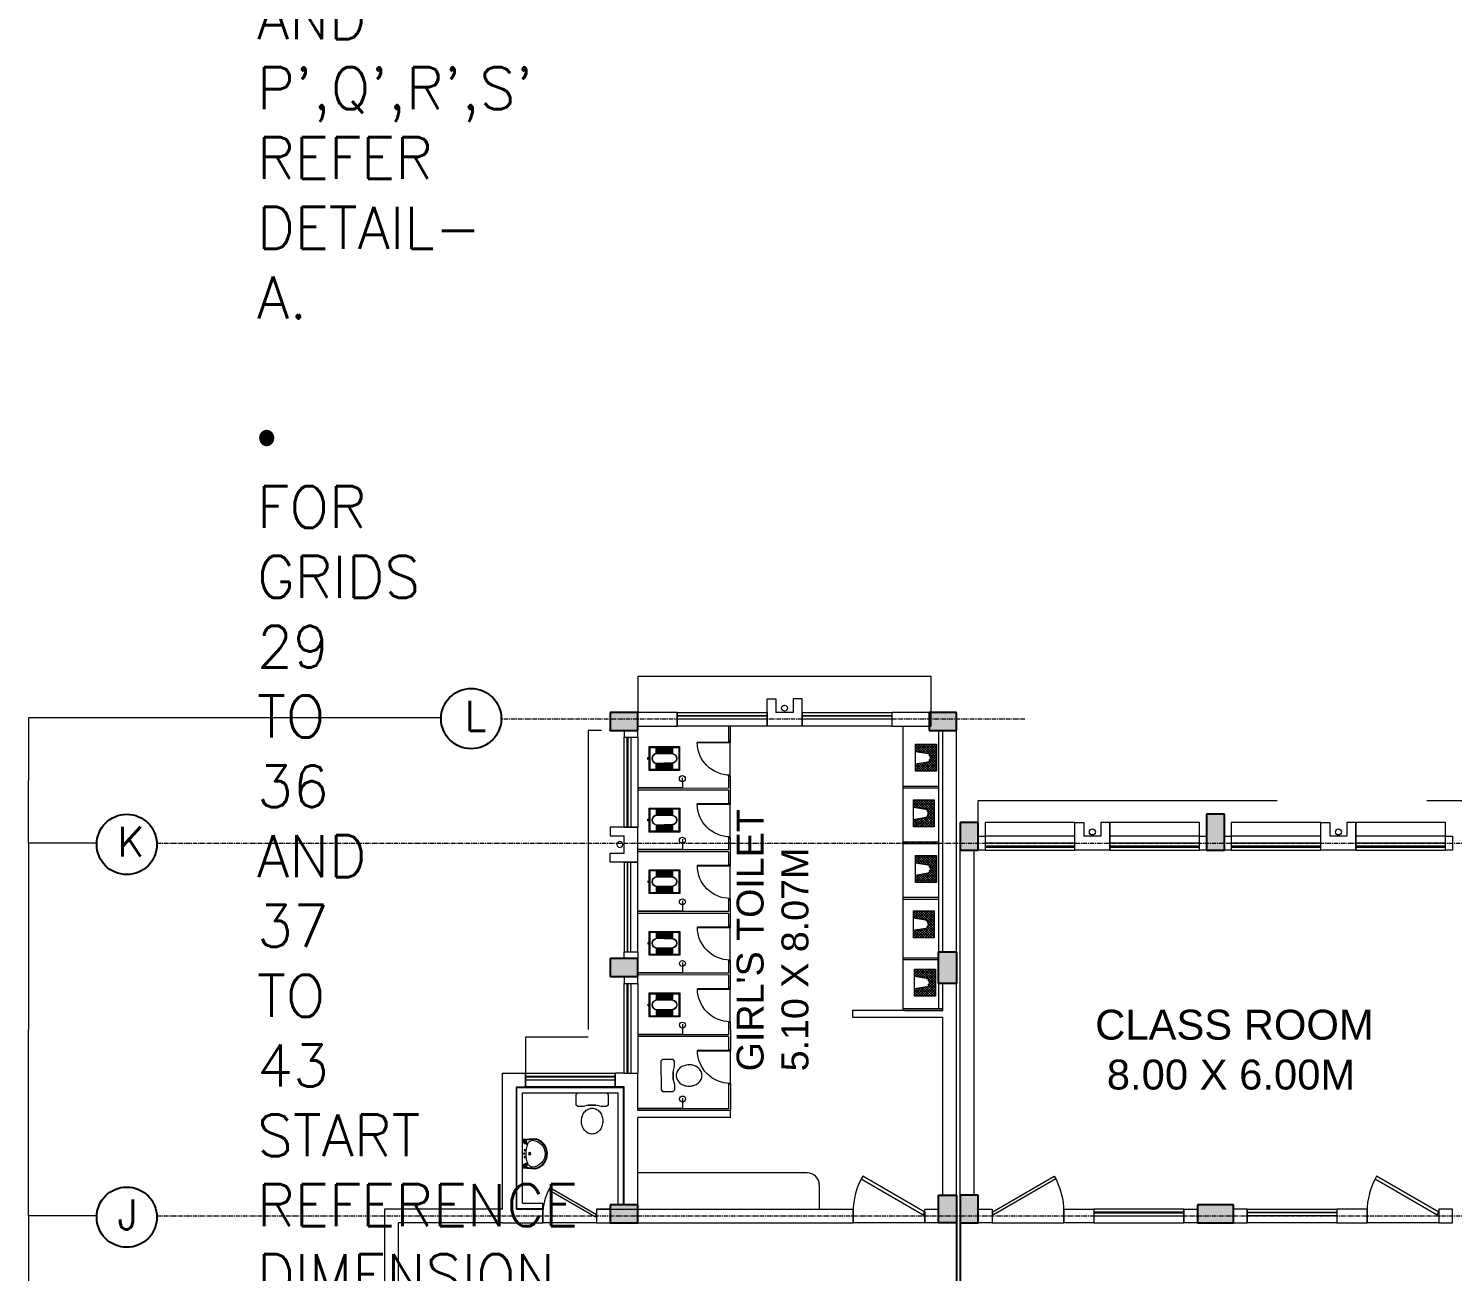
# Model space of a CAD drawing. Header units: inches. Extents: x 719368 to 6315912, y -2624014 to 446967.
# Drawn here: x 6110049 to 6133860, y -2542711 to -2521935 of the extents above; entities that cross this region are included whole.
import ezdxf
from ezdxf.lldxf.tags import DXFTag

# ---------------------------------------------------------------- set-up
doc = ezdxf.new("R2010")
doc.units = ezdxf.units.IN
doc.header["$LTSCALE"] = 20
doc.header["$MEASUREMENT"] = 0
doc.header["$PDMODE"] = 3
for name, pattern in [('CENTER', [2, 1.25, -0.25, 0.25, -0.25]), ('CENTER2', [1.125, 0.75, -0.125, 0.125, -0.125]), ('DASHED2', [0.375, 0.25, -0.125])]:
    doc.linetypes.add(name, pattern=pattern)
doc.layers.get('0').update_dxf_attribs({"color": 51, "lineweight": 30})
doc.layers.get('Defpoints').update_dxf_attribs({"lineweight": 25})
for name, color, linetype, lineweight in [('CLL LEV.', 252, 'Continuous', 18), ('COLUMN', 2, 'Continuous', 25), ('CUBICAL TOILET', 160, 'Continuous', 9), ('DIM', 7, 'Continuous', 13), ('DOOR', 43, 'Continuous', 13), ('FIXTURE', 15, 'DASHDOT', 9), ('GRID', 202, 'CENTER', 5), ('PROJ.', 30, 'DASHED2', 13), ('Railing', 34, 'Continuous', 20), ('Text', 7, 'Continuous', 15), ('Ventilator', 6, 'DASHED', 20), ('WALL', 1, 'Continuous', 18), ('window', 71, 'Continuous', 18), ('Window-Wall', 7, 'Continuous', 20)]:
    doc.layers.add(name, color=color, linetype=linetype, lineweight=lineweight)
doc.layers.add('expension joint', color=248, linetype='Continuous')
doc.layers.add('grid text', color=140, linetype='Continuous')
doc.styles.add('L120', font='simplex.shx', dxfattribs={"height": 1})
doc.styles.add('Tabrej', font='romans.shx')
tags = doc.linetypes.add('DASHDOT', pattern=[1, 0.5, -0.25, 0, -0.25]).pattern_tags.tags
tags[10:11] = [DXFTag(74, 4), DXFTag(75, 0), DXFTag(340, '0'), DXFTag(46, 1.0), DXFTag(50, 0.0), DXFTag(44, 0.0), DXFTag(45, 0.0)]
tags[8:9] = [DXFTag(74, 4), DXFTag(75, 0), DXFTag(340, '0'), DXFTag(46, 1.0), DXFTag(50, 0.0), DXFTag(44, 0.0), DXFTag(45, 0.0)]
tags[6:7] = [DXFTag(74, 4), DXFTag(75, 0), DXFTag(340, '0'), DXFTag(46, 1.0), DXFTag(50, 0.0), DXFTag(44, 0.0), DXFTag(45, 0.0)]
tags[4:5] = [DXFTag(74, 4), DXFTag(75, 0), DXFTag(340, '0'), DXFTag(46, 1.0), DXFTag(50, 0.0), DXFTag(44, 0.0), DXFTag(45, 0.0)]
tags = doc.linetypes.add('DASHED', pattern=[0.75, 0.5, -0.25]).pattern_tags.tags
tags[6:7] = [DXFTag(74, 4), DXFTag(75, 0), DXFTag(340, '0'), DXFTag(46, 1.0), DXFTag(50, 0.0), DXFTag(44, 0.0), DXFTag(45, 0.0)]
tags[4:5] = [DXFTag(74, 4), DXFTag(75, 0), DXFTag(340, '0'), DXFTag(46, 1.0), DXFTag(50, 0.0), DXFTag(44, 0.0), DXFTag(45, 0.0)]
doc.dimstyles.new('DIM', dxfattribs={"dimtxt": 0.8, "dimasz": 0.4, "dimexe": 0.18, "dimexo": 0.0625, "dimgap": 0.1, "dimtad": 0, "dimdec": 3, "dimzin": 0, "dimdsep": 46, "dimtxsty": 'Tabrej', "dimcen": 0, "dimclrd": 251, "dimclre": 256, "dimclrt": 7, "dimadec": 0, "dimazin": 0, "dimtfac": 1, "dimtdec": 3, "dimtofl": 0, "dimtmove": 0, "dimatfit": 3, "dimfxl": 0, "dimtolj": 1, "dimtzin": 0, "dimlwd": -1, "dimlwe": -1, "dimarcsym": 0})

# ---------------------------------------------------------------- blocks, each defined once
blk = doc.blocks.new('*U81')
for p, q in [((0, 0), (0, 6)), ((40, 0), (40, 6))]:
    blk.add_line(p, q)
blk.add_lwpolyline([(0, 0), (34.64, -20), (35.52, -18.48), (0.88, 1.52)], close=True)
blk.add_arc((0, 0), 40, 330, 360)
blk = doc.blocks.new('New Doors')
at = {"layer": 'DOOR'}
blk.add_line((0, 0.18), (1.199, 0.18), dxfattribs=at)
at = {"layer": 'DOOR', "xscale": 0.0299845412869386, "yscale": 0.0299845412869386, "zscale": 0.0299845412869386}
blk.add_blockref('*U81', (0, 0), dxfattribs=at)
blk = doc.blocks.new('VENTILATOR')
at = {"layer": 'Ventilator', "ltscale": 0.02}
for p, q in [((-0.18, -1.5), (-0.18, 0)), ((-0.165, 0), (-0.165, -1.5))]:
    blk.add_line(p, q, dxfattribs=at)
at = {"layer": 'Window-Wall'}
for p, q in [((-0.23, 0), (0, 0)), ((-0.23, -1.5), (-0.23, 0)), ((-0.115, 0), (-0.115, -1.5)), ((0, 0), (0, -1.5)), ((-0.23, -1.5), (0, -1.5))]:
    blk.add_line(p, q, dxfattribs=at)
blk = doc.blocks.new('1.5 M Window')
at = {"layer": 'CLL LEV.'}
for p, q in [((-0.23, 0), (-0.46, 0)), ((-0.46, 0), (-0.46, -1.5)), ((-0.46, -1.5), (-0.23, -1.5))]:
    blk.add_line(p, q, dxfattribs=at)
at = {"layer": 'window'}
for p, q in [((-0.065, 0), (-0.065, -1.5)), ((-0.05, -1.5), (-0.05, 0))]:
    blk.add_line(p, q, dxfattribs=at)
at = {"layer": 'Window-Wall'}
for p, q in [((0, 0), (-0.23, 0)), ((-0.23, 0), (-0.23, -1.5)), ((-0.115, 0), (-0.115, -1.5)), ((0, -1.5), (0, 0)), ((-0.23, -1.5), (0, -1.5))]:
    blk.add_line(p, q, dxfattribs=at)
blk = doc.blocks.new('New Shaft')
at = {"layer": 'FIXTURE'}
blk.add_circle((0.327, -0.302), 0.05, dxfattribs=at)
at = {"layer": 'WALL'}
for p, q in [((0.035, 0), (0.62, 0)), ((0.035, 0), (0.035, -0.46)), ((0.185, -0.46), (0.185, -0.23)), ((0.185, -0.23), (0.47, -0.23)), ((0.47, -0.46), (0.47, -0.23)), ((0.62, 0), (0.62, -0.46)), ((0.035, -0.46), (0.185, -0.46)), ((0.62, -0.46), (0.47, -0.46))]:
    blk.add_line(p, q, dxfattribs=at)
blk = doc.blocks.new('C2')
at = {"layer": 'COLUMN'}
h = blk.add_hatch(color=7, dxfattribs=at)
h.dxf.hatch_style = 1
h.paths.add_polyline_path([(0.3, 0), (0, 0), (0, -0.6), (0.3, -0.6)])
for p, q in [((0, 0), (0, -0.6)), ((0.3, 0), (0, 0)), ((0.3, -0.6), (0.3, 0)), ((0, -0.6), (0.3, -0.6))]:
    blk.add_line(p, q, dxfattribs=at)
blk = doc.blocks.new('C3')
at = {"layer": 'COLUMN'}
h = blk.add_hatch(color=7, dxfattribs=at)
h.dxf.hatch_style = 1
h.paths.add_polyline_path([(0.3, 0), (0, 0), (0, -0.53), (0.3, -0.53)])
for p, q in [((0, 0), (0, -0.53)), ((0.3, 0), (0, 0)), ((0.3, -0.53), (0.3, 0)), ((0, -0.53), (0.3, -0.53))]:
    blk.add_line(p, q, dxfattribs=at)
blk = doc.blocks.new('CU')
at = {"layer": 'WALL', "linetype": 'CENTER2'}
h = blk.add_hatch(color=256, dxfattribs=at)
h.dxf.hatch_style = 1
h.paths.add_polyline_path([(0, 0.035), (0, -0.265), (0.46, -0.265), (0.46, 0.035)])
at = {"layer": 'COLUMN', "linetype": 'CENTER2'}
blk.add_lwpolyline([(0, 0.035), (0, -0.265), (0.46, -0.265), (0.46, 0.035), (0, 0.035)], dxfattribs=at)
blk = doc.blocks.new('RH 1200')
for p, q in [((21, 0), (21, 43.3)), ((21.7, 0), (21.7, 43.3)), ((-21.7, 0), (21.7, 0)), ((21.7, 0), (21, 0))]:
    blk.add_line(p, q)
at = {"extrusion": (0, 0, -1)}
blk.add_ellipse((21.7, 0), major_axis=(-30.6, 30.6), ratio=1, start_param=5.497787, end_param=7.068583, dxfattribs=at)
blk = doc.blocks.new('GHH')
at = {"layer": 'DOOR', "ltscale": 20}
blk.add_line((3289.697, -299.103), (3289.697, -299.853), dxfattribs=at)
at = {"layer": 'DOOR', "ltscale": 20, "xscale": 0.015874999996413, "yscale": 0.015874999996413, "zscale": 0.015874999996413, "rotation": 270}
blk.add_blockref('RH 1200', (3289.697, -299.479), dxfattribs=at)
blk = doc.blocks.new('RSA CL6')
for p, q in [((5.51, 3.48), (5.51, 7.28)), ((5.91, 3.47), (5.91, 7.28)), ((6.3, 3.46), (6.3, 7.28)), ((6.69, 3.45), (6.69, 7.28)), ((7.09, 3.44), (7.09, 7.28)), ((7.48, 3.43), (7.48, 7.28)), ((7.87, 3.42), (7.87, 7.28)), ((8.27, 3.41), (8.27, 7.28)), ((8.66, 3.4), (8.66, 7.28)), ((9.06, 3.39), (9.06, 7.28)), ((9.45, 3.38), (9.45, 7.28)), ((9.84, 3.37), (9.84, 7.28)), ((10.24, 3.36), (10.24, 7.28)), ((10.63, 3.35), (10.63, 7.28)), ((11.02, 3.34), (11.02, 7.28)), ((11.42, 3.33), (11.42, 7.28)), ((11.81, 3.32), (11.81, 7.28)), ((12.2, 3.31), (12.2, 7.28)), ((12.6, 3.31), (12.6, 7.28)), ((12.99, 3.3), (12.99, 7.28)), ((13.39, 3.29), (13.39, 7.28)), ((13.78, 3.28), (13.78, 7.28)), ((14.17, 3.27), (14.17, 7.28)), ((14.57, 3.26), (14.57, 7.28)), ((14.96, 3.25), (14.96, 7.28)), ((15.35, 3.24), (15.35, 7.28)), ((15.75, 3.23), (15.75, 7.28)), ((16.14, 3.22), (16.14, 7.28)), ((16.14, 7.28), (16.14, 3.22)), ((5.51, -7.28), (5.51, -3.47)), ((5.91, -7.28), (5.91, -3.45)), ((6.3, -7.28), (6.3, -3.44)), ((6.69, -7.28), (6.69, -3.43)), ((7.09, -7.28), (7.09, -3.42)), ((7.48, -7.28), (7.48, -3.41)), ((7.87, -7.28), (7.87, -3.4)), ((8.27, -7.28), (8.27, -3.39)), ((8.66, -7.28), (8.66, -3.38)), ((9.06, -7.28), (9.06, -3.37)), ((9.45, -7.28), (9.45, -3.36)), ((9.84, -7.28), (9.84, -3.34)), ((10.24, -7.28), (10.24, -3.33)), ((10.63, -7.28), (10.63, -3.32)), ((11.02, -7.28), (11.02, -3.31)), ((11.42, -7.28), (11.42, -3.3)), ((11.81, -7.28), (11.81, -3.29)), ((12.2, -7.28), (12.2, -3.28)), ((12.6, -7.28), (12.6, -3.27)), ((12.99, -7.28), (12.99, -3.26)), ((13.39, -7.28), (13.39, -3.24)), ((13.78, -7.28), (13.78, -3.23)), ((14.17, -7.28), (14.17, -3.22)), ((14.57, -7.28), (14.57, -3.21)), ((14.96, -7.28), (14.96, -3.2)), ((15.35, -7.28), (15.35, -3.19)), ((15.75, -7.28), (15.75, -3.18)), ((16.14, -3.17), (16.14, -7.28)), ((16.14, -7.28), (16.14, -3.17))]:
    blk.add_line(p, q)
blk.add_lwpolyline([(0.79, -0.59), (0, -0.59), (0, 0.59), (0.79, 0.59)])
for points in [[(0.79, 7.87), (20.87, 7.87), (20.87, -7.87), (0.79, -7.87)], [(1.38, 7.28), (20.28, 7.28), (20.28, -7.28), (1.38, -7.28)]]:
    blk.add_lwpolyline(points, close=True)
for points in [[(5.51, 3.48), (16.14, 3.22, -0.899983), (16.14, -3.17), (5.54, -3.47, -0.799392)], [(5.53, 3.28), (16.13, 3.02, -0.897689), (16.12, -2.97), (5.56, -3.27, -0.793494), (5.53, 3.28)]]:
    blk.add_lwpolyline(points, format="xyb", close=True)
blk = doc.blocks.new('ENGLISH SHEET')
at = {"layer": 'FIXTURE'}
for p, q in [((4663.798, 251.204), (4663.773, 251.179)), ((4663.773, 251.179), (4663.773, 250.696)), ((4663.976, 251.204), (4663.798, 251.204)), ((4664.002, 251.179), (4663.976, 251.204)), ((4663.976, 251.001), (4664.002, 251.09)), ((4663.976, 250.874), (4663.976, 251.001)), ((4663.976, 251.001), (4663.976, 250.874)), ((4664.002, 251.09), (4664.002, 251.179)), ((4664.002, 250.785), (4663.976, 250.874)), ((4664.002, 250.696), (4664.002, 250.785)), ((4663.773, 250.696), (4663.798, 250.67)), ((4663.798, 250.67), (4663.976, 250.67)), ((4663.976, 250.67), (4664.002, 250.696))]:
    blk.add_line(p, q, dxfattribs=at)
blk.add_lwpolyline([(4664.459, 250.937, 0.117036), (4664.443, 251.003, 0.104338), (4664.396, 251.063, 0.09029), (4664.321, 251.105, 0.09898), (4664.243, 251.115, 0.08237), (4664.159, 251.101, 0.09029), (4664.09, 251.063, 0.104338), (4664.043, 251.003, 0.117036), (4664.027, 250.937, 0.117036), (4664.043, 250.871, 0.104338), (4664.09, 250.811, 0.09029), (4664.159, 250.773, 0.08237), (4664.243, 250.759, 0.08237), (4664.327, 250.773, 0.09029), (4664.396, 250.811, 0.104338), (4664.443, 250.871, 0.117036)], format="xyb", close=True, dxfattribs=at)
blk = doc.blocks.new('RSA BASIN 9')
for points in [[(-0.1, -16.2, 0.340881), (10.04, -9, 0.074195), (10.06, -8.89), (9.53, 0), (-9.54, 0), (-10.02, -8.77, 0.082611), (-9.96, -9.15, 0.330812), (-0.1, -16.2)], [(0, -15.03, 0.391482), (8.86, -6.67, 0.252869), (6.53, -3.51, 0.087242), (0.02, -2.46, 0.079484), (-6.53, -3.51, 0.2542), (-8.82, -6.67, 0.39026), (0, -15.03)], [(-8.57, -1.96, -0.907437), (-8.45, -1.81), (-7.52, -2.57, -0.907437), (-7.64, -2.72)], [(-8.2, -1.64, -0.907437), (-8.07, -1.49), (-7.14, -2.25, -0.907437), (-7.27, -2.4)], [(-7.82, -1.32, -0.907437), (-7.7, -1.17), (-6.77, -1.93, -0.907437), (-6.89, -2.08)], [(7.82, -1.32, 0.907437), (7.7, -1.17), (6.77, -1.93, 0.907437), (6.89, -2.08)], [(8.2, -1.64, 0.907437), (8.07, -1.49), (7.14, -2.25, 0.907437), (7.27, -2.4)], [(8.57, -1.96, 0.907437), (8.45, -1.81), (7.52, -2.57, 0.907437), (7.64, -2.72)]]:
    blk.add_lwpolyline(points, format="xyb", close=True)
for points in [[(-5.93, -3.31), (-6.16, -2.95, -0.183787), (-6.22, -2.68, 0.126662), (-6.25, -2.43), (-6.59, -1.44, 0.35453), (-7.05, -0.98), (-8.75, -0.98, 0.414214), (-9.14, -1.37), (-9.56, -9.09, 0.329849), (-0.07, -15.81, 0.338736), (9.65, -8.94, 0.075632), (9.66, -8.82), (9.14, -1.37, 0.414214), (8.75, -0.98), (7.05, -0.98, 0.35453), (6.59, -1.44), (6.25, -2.43, 0.126662), (6.22, -2.68, -0.183787), (6.16, -2.95), (5.93, -3.31)], [(-6.18, -3.39), (-6.24, -3.29, 0.220542), (-6.52, -3.11), (-8.75, -2.78, -0.361119), (-9.19, -2.35)], [(6.18, -3.39), (6.24, -3.29, -0.220542), (6.52, -3.11), (8.75, -2.78, 0.358803), (9.21, -2.33, 0.358803)]]:
    blk.add_lwpolyline(points, format="xyb")
for centre, radius in [((-2.35, -1.56), 0.399), ((0, -4.82), 0.771), ((0, -4.82), 0.602), ((0, -1.23), 0.399), ((2.28, -1.51), 0.399)]:
    blk.add_circle(centre, radius)
blk = doc.blocks.new('*X5')
at = {"color": 0}
for p, q in [((705, 323), (943, 561)), ((705, 365), (900, 561)), ((705, 408), (858, 561)), ((705, 450), (815, 561)), ((705, 493), (773, 561)), ((705, 535), (730, 561)), ((848, 383), (705, 526)), ((842, 346), (705, 483)), ((854, 419), (712, 561)), ((866, 449), (755, 561)), ((888, 469), (797, 561)), ((921, 479), (839, 561)), ((1145, 298), (882, 561)), ((899, 474), (985, 561)), ((1145, 340), (924, 561)), ((944, 477), (1027, 561)), ((1145, 383), (967, 561)), ((971, 462), (1070, 561)), ((990, 438), (1112, 561)), ((998, 404), (1145, 551)), ((1004, 368), (1145, 508)), ((1145, 425), (1009, 561)), ((1145, 467), (1051, 561)), ((1145, 510), (1094, 561)), ((1145, 552), (1136, 561)), ((835, 310), (705, 441)), ((705, 280), (858, 434)), ((829, 274), (705, 398)), ((705, 238), (847, 381)), ((823, 237), (705, 356)), ((798, 221), (705, 314)), ((755, 221), (705, 271)), ((730, 221), (839, 330)), ((772, 221), (830, 279)), ((1145, 255), (999, 401)), ((1137, 221), (1007, 350)), ((1011, 332), (1145, 466)), ((1095, 221), (1016, 299)), ((1017, 295), (1145, 423)), ((1023, 259), (1145, 381)), ((1052, 221), (1024, 248)), ((1029, 223), (1145, 339)), ((1069, 221), (1145, 296)), ((1112, 221), (1145, 254)), ((713, 221), (705, 229)), ((815, 221), (822, 228))]:
    blk.add_line(p, q, dxfattribs=at)
blk = doc.blocks.new('RSA CL7')
blk.add_lwpolyline([(8.86, 0), (-8.86, 0), (-8.86, -13.78), (-3.94, -13.78), (3.94, -13.78), (8.86, -13.78)], close=True)
blk.add_lwpolyline([(-4.1, -13.58), (-2.78, -5.72, -0.835943), (2.8, -5.76), (4.1, -13.58), (8.66, -13.58), (8.66, -0.2), (-8.66, -0.2), (-8.66, -13.58)], format="xyb", close=True)
blk.add_lwpolyline([(-3.94, -13.78), (-2.59, -5.75, -0.835548), (2.61, -5.79), (3.94, -13.78)], format="xyb")
for centre, start, end in [((-1.41, -4.14), 207.2135, 40.95643), ((-0.03, -3.6), 185.89987, 355.82489), ((1.47, -4.14), 140.99617, 329.34676)]:
    blk.add_arc(centre, 0.493, start, end)
at = {"xscale": 0.0393714285714286, "yscale": 0.0393714285714286, "zscale": 0.0393714285714286}
blk.add_blockref('*X5', (-36.41, -22.27), dxfattribs=at)
blk = doc.blocks.new('GROUND FLOOR')
at = {"layer": 'CUBICAL TOILET'}
for p, q in [((-37.4605, 32.4904), (-37.4603, 32.2347)), ((-37.4305, 32.4905), (-37.4303, 32.2347)), ((-37.4603, 32.2347), (-37.4303, 32.2347)), ((-37.4598, 31.4554), (-38.9798, 31.4545)), ((-37.4599, 31.6651), (-37.4598, 31.4554)), ((-37.4299, 31.6651), (-37.4599, 31.6651)), ((-37.4299, 31.6651), (-37.4298, 31.4255)), ((-37.4598, 31.4254), (-38.9798, 31.4245)), ((-37.4598, 31.4254), (-37.4596, 31.2047)), ((-37.4596, 31.2047), (-37.4296, 31.2048)), ((-37.4298, 31.4255), (-37.4296, 31.2048)), ((-37.4593, 30.6351), (-37.4591, 30.4254)), ((-37.4293, 30.6351), (-37.4593, 30.6351)), ((-37.4293, 30.6351), (-37.4291, 30.3955)), ((-37.4591, 30.4254), (-38.9738, 30.4245)), ((-37.4591, 30.3954), (-38.9738, 30.3945)), ((-37.4591, 30.3954), (-37.459, 30.1747)), ((-37.4291, 30.3955), (-37.429, 30.1748)), ((-37.459, 30.1747), (-37.429, 30.1748)), ((-37.4586, 29.6051), (-37.4584, 29.3954)), ((-37.4286, 29.6051), (-37.4586, 29.6051)), ((-37.4286, 29.6051), (-37.4284, 29.3655)), ((-37.4584, 29.3954), (-38.9784, 29.3945)), ((-37.4584, 29.3654), (-38.9784, 29.3645)), ((-37.4584, 29.3654), (-37.4583, 29.1447)), ((-37.4284, 29.3655), (-37.4283, 29.1448)), ((-37.4583, 29.1447), (-37.4283, 29.1448)), ((-37.4579, 28.5751), (-37.4578, 28.3654)), ((-37.4279, 28.5751), (-37.4579, 28.5751)), ((-37.4279, 28.5751), (-37.4278, 28.3355)), ((-37.4578, 28.3654), (-38.974, 28.3645)), ((-37.4578, 28.3354), (-38.974, 28.3345)), ((-37.4578, 28.3354), (-37.4576, 28.1147)), ((-37.4576, 28.1147), (-37.4276, 28.1148)), ((-37.4278, 28.3355), (-37.4276, 28.1148)), ((-37.4573, 27.5451), (-37.4571, 27.3354)), ((-37.4273, 27.5451), (-37.4573, 27.5451)), ((-37.4273, 27.5451), (-37.4271, 27.3055)), ((-37.4571, 27.3354), (-38.9771, 27.3345)), ((-37.4571, 27.3054), (-38.9771, 27.3045)), ((-37.4571, 27.3054), (-37.457, 27.0847)), ((-37.4271, 27.3055), (-37.427, 27.0848)), ((-37.457, 27.0847), (-37.427, 27.0848)), ((-37.4566, 26.5151), (-37.4563, 26.1004)), ((-37.4266, 26.5151), (-37.4566, 26.5151)), ((-37.4266, 26.5151), (-37.4263, 26.0705)), ((-37.4563, 26.1004), (-38.9763, 26.0995)), ((-37.4263, 26.0705), (-38.974, 26.0695))]:
    blk.add_line(p, q, dxfattribs=at)
at = {"layer": 'expension joint'}
for p, q in [((-33.6439, 24.1935), (-33.6439, 20.8435)), ((-33.5814, 24.1935), (-33.5814, 20.8435))]:
    blk.add_line(p, q, dxfattribs=at)
at = {"layer": 'FIXTURE'}
for p, q in [((-34.5439, 32.4933), (-34.5439, 27.7433)), ((-33.9439, 32.4233), (-33.9439, 28.7235)), ((-34.5449, 31.4933), (-33.9449, 31.4933)), ((-34.5449, 31.4633), (-33.9449, 31.4633)), ((-34.5439, 30.5633), (-33.9439, 30.5633)), ((-34.5439, 30.5333), (-33.9439, 30.5333)), ((-34.5442, 29.6333), (-33.9442, 29.6333)), ((-34.5442, 29.6033), (-33.9442, 29.6033)), ((-34.5442, 28.6234), (-33.9449, 28.6234)), ((-34.5442, 28.5934), (-33.9439, 28.5934)), ((-33.9088, 28.6234), (-33.9081, 28.6234)), ((-33.9439, 28.1935), (-33.9439, 27.7733)), ((-34.5442, 27.7733), (-33.8739, 27.7733)), ((-34.5078, 27.7433), (-33.8739, 27.7433)), ((-36.143, 25.0258), (-38.9738, 25.0258)), ((-35.9391, 24.826), (-35.9392, 24.4233))]:
    blk.add_line(p, q, dxfattribs=at)
at = {"layer": 'FIXTURE', "ltscale": 0.05}
for p, q in [((-38.9798, 31.4669), (-38.2298, 31.4674)), ((-38.2299, 31.6332), (-38.2298, 31.4674)), ((-38.2292, 30.6032), (-38.2291, 30.4374)), ((-38.9738, 30.4369), (-38.2291, 30.4374)), ((-38.2286, 29.5732), (-38.2285, 29.4074)), ((-38.9785, 29.4069), (-38.2285, 29.4074)), ((-38.9741, 28.3769), (-38.2278, 28.3774)), ((-38.2279, 28.5432), (-38.2278, 28.3774)), ((-38.2272, 27.5132), (-38.2271, 27.3474)), ((-38.9771, 27.3469), (-38.2271, 27.3474)), ((-38.2264, 26.2782), (-38.2263, 26.1124)), ((-38.9763, 26.1119), (-38.2263, 26.1124))]:
    blk.add_line(p, q, dxfattribs=at)
for centre in [(-38.2299, 31.6174), (-38.2292, 30.5874), (-38.2286, 29.5574), (-38.2279, 28.5274), (-38.2272, 27.4974), (-38.2264, 26.2624)]:
    blk.add_circle(centre, 0.05, dxfattribs=at)
at = {"layer": 'FIXTURE'}
blk.add_arc((-36.1391, 24.8259), 0.2, 0.03713, 91.10787, dxfattribs=at)
at = {"layer": 'PROJ.'}
for p, q in [((-34.0689, 33.3234), (-38.9738, 33.3234)), ((-38.9738, 33.3234), (-38.9738, 32.7234)), ((-34.0689, 32.7234), (-34.0689, 33.3234)), ((-39.8038, 32.4234), (-39.8038, 27.2934)), ((-33.2814, 31.2535), (-13.0064, 31.2535)), ((-33.2814, 30.6534), (-33.2814, 31.2535)), ((-39.8038, 27.2934), (-40.8542, 27.2934)), ((-40.8542, 27.2934), (-40.8542, 26.6934))]:
    blk.add_line(p, q, dxfattribs=at)
at = {"layer": 'PROJ.', "ltscale": 0.05}
blk.add_line((-39.2038, 32.4234), (-39.8038, 32.4234), dxfattribs=at)
at = {"layer": 'Railing'}
for p, q in [((-40.9947, 24.4334), (-40.9947, 26.4534)), ((-40.9947, 26.4534), (-39.2138, 26.4534)), ((-39.2138, 24.4934), (-39.2138, 26.4534)), ((-40.9047, 24.5234), (-40.9047, 26.3634)), ((-40.9047, 26.3634), (-39.3038, 26.3634)), ((-39.3038, 24.4934), (-39.3038, 26.3634)), ((-40.9947, 24.4334), (-40.5638, 24.4334)), ((-40.9047, 24.5234), (-40.5638, 24.5234)), ((-40.5638, 24.4334), (-40.5638, 24.5234))]:
    blk.add_line(p, q, dxfattribs=at)
at = {"layer": 'WALL'}
for p, q in [((-33.8739, 28.7235), (-33.8739, 32.4235)), ((-33.6439, 28.714), (-33.6439, 32.4235)), ((-33.5814, 24.6535), (-33.5814, 30.4233)), ((-33.3514, 24.6535), (-33.3514, 30.4233)), ((-33.8739, 27.7433), (-33.8739, 28.1935)), ((-33.6439, 24.6535), (-33.6439, 28.1935)), ((-33.8739, 24.6535), (-33.8739, 27.6283)), ((-41.2347, 26.6934), (-40.8542, 26.6934)), ((-41.2347, 24.4234), (-41.2347, 26.6934)), ((-40.8542, 26.4634), (-40.8542, 26.6934)), ((-39.2038, 26.6934), (-39.3542, 26.6934)), ((-39.3542, 26.4634), (-39.3542, 26.6934)), ((-39.2038, 26.6934), (-38.9738, 26.6934)), ((-38.9738, 26.0695), (-38.9738, 26.6934)), ((-41.0047, 24.4234), (-41.0047, 26.4634)), ((-41.0047, 26.4634), (-40.8542, 26.4634)), ((-39.2038, 26.4634), (-39.3542, 26.4634)), ((-39.2038, 24.4934), (-39.2038, 26.4634)), ((-37.4263, 26.0705), (-38.974, 26.0705)), ((-37.4264, 25.9555), (-38.974, 25.9555)), ((-38.9738, 24.4934), (-38.9738, 25.9555)), ((-43.2106, 24.4234), (-43.2106, 20.8435)), ((-41.2347, 24.4234), (-43.2106, 24.4234)), ((-41.0047, 24.4234), (-40.5638, 24.4234)), ((-40.5638, 24.1934), (-40.5638, 24.4234)), ((-39.6638, 24.4235), (-35.3733, 24.4233)), ((-35.3733, 24.1933), (-35.3733, 24.4233)), ((-41.2347, 24.1934), (-42.9806, 24.1934)), ((-42.9806, 24.1934), (-42.9806, 20.8435)), ((-41.2347, 24.1934), (-41.2347, 24.1935)), ((-41.2347, 24.1934), (-40.5638, 24.1934)), ((-39.6638, 24.1935), (-35.3733, 24.1933))]:
    blk.add_line(p, q, dxfattribs=at)
at = {"layer": 'WALL', "linetype": 'CENTER2'}
blk.add_line((-37.4264, 25.9555), (-37.4263, 26.0705), dxfattribs=at)
at = {"layer": 'WALL'}
for points in [[(-38.3138, 32.4934), (-38.3138, 32.7234), (-38.9738, 32.7234), (-38.9738, 32.4934), (-38.3138, 32.4934)], [(-34.0689, 32.4934), (-34.0689, 32.7234), (-34.7288, 32.7234), (-34.7288, 32.4934), (-34.0689, 32.4934)], [(-39.2038, 32.3084), (-38.9738, 32.3084), (-38.9738, 32.4234), (-39.2038, 32.4234), (-39.2038, 32.3084)], [(-33.1664, 30.6535), (-33.1664, 30.4235), (-33.2814, 30.4235), (-33.2814, 30.6535), (-33.1664, 30.6535)], [(-33.1664, 30.6534), (-33.1664, 30.4234), (-33.2814, 30.4234), (-33.2814, 30.6534), (-33.1664, 30.6534)], [(-29.4664, 30.6535), (-29.4664, 30.4235), (-29.5814, 30.4235), (-29.5814, 30.6535), (-29.4664, 30.6535)], [(-29.0514, 30.6535), (-29.0514, 30.4235), (-29.1664, 30.4235), (-29.1664, 30.6535), (-29.0514, 30.6535)], [(-25.3514, 30.6535), (-25.3514, 30.4235), (-25.4664, 30.4235), (-25.4664, 30.6535), (-25.3514, 30.6535)], [(-39.2038, 28.7234), (-38.9738, 28.7234), (-38.9738, 28.6084), (-39.2038, 28.6084), (-39.2038, 28.7234)], [(-39.2038, 28.1934), (-38.9738, 28.1934), (-38.9738, 28.3084), (-39.2038, 28.3084), (-39.2038, 28.1934)], [(-33.8739, 27.7433), (-35.3855, 27.7433), (-35.3855, 27.6283), (-33.8739, 27.6283)], [(-33.9439, 24.1935), (-34.1739, 24.1935), (-34.1739, 24.4235), (-33.9439, 24.4235), (-33.9439, 24.1935)], [(-33.2814, 24.1933), (-33.2814, 24.4233), (-33.0514, 24.4233), (-33.0514, 24.1933), (-33.2814, 24.1933)], [(-29.8464, 24.1935), (-29.8464, 24.4235), (-29.6164, 24.4235), (-29.6164, 24.1935), (-29.8464, 24.1935)], [(-28.7864, 24.1935), (-28.7864, 24.4235), (-29.0164, 24.4235), (-29.0164, 24.1935), (-28.7864, 24.1935)], [(-25.3514, 24.1935), (-25.3514, 24.4235), (-25.5814, 24.4235), (-25.5814, 24.1935), (-25.3514, 24.1935)]]:
    blk.add_lwpolyline(points, dxfattribs=at)
at = {"layer": 'WALL', "linetype": 'CENTER2'}
blk.add_lwpolyline([(-39.4338, 24.4234), (-39.6638, 24.4234), (-39.6638, 24.1934), (-39.4338, 24.1934)], close=True, dxfattribs=at)
at = {"layer": 'WALL'}
for points in [[(-31.852, 24.1933), (-31.852, 24.4235), (-31.3464, 24.4235), (-31.3464, 24.1933)], [(-26.7808, 24.1933), (-26.7808, 24.4235), (-27.2864, 24.4235), (-27.2864, 24.1933)]]:
    blk.add_lwpolyline(points, close=True, dxfattribs=at)
at = {"layer": 'COLUMN', "linetype": 'CENTER2'}
for p, rotation in [((-38.9738, 32.4584), 180), ((-33.6439, 32.4585), 180), ((-33.5464, 30.4234), 90), ((-38.9738, 28.3434), 180), ((-33.5464, 24.1935), 90), ((-38.9738, 24.2284), 180)]:
    blk.add_blockref('CU', p, dxfattribs=dict(at, rotation=rotation))
at = {"layer": 'COLUMN', "color": 5}
blk.add_blockref('C2', (-29.4664, 31.0235), dxfattribs=at)
at = {"layer": 'COLUMN', "color": 5, "xscale": -1, "rotation": 180}
blk.add_blockref('C3', (-33.9439, 28.1935), dxfattribs=at)
at = {"layer": 'COLUMN', "linetype": 'CENTER2', "xscale": -1, "rotation": 90}
blk.add_blockref('CU', (-33.9089, 24.6535), dxfattribs=at)
at = {"layer": 'COLUMN', "color": 5, "rotation": 270}
blk.add_blockref('C2', (-29.0164, 24.4935), dxfattribs=at)
at = {"layer": 'DOOR', "xscale": 0.8000000001374484, "yscale": 0.8000000001374484, "zscale": 0.8000000001374484, "rotation": 180.0357276932933}
for p in [(2594.4762, -205.9941), (2594.4769, -207.0241), (2594.4775, -208.0541), (2594.4782, -209.0841), (2594.4789, -210.1141), (2594.4795, -211.1441)]:
    blk.add_blockref('GHH', p, dxfattribs=at)
at = {"layer": 'FIXTURE', "extrusion": (0, 0, -1), "xscale": -0.02539999999589984, "yscale": 0.02539999999589782, "zscale": -0.02539999999589984, "rotation": 359.9628737661411}
for p in [(38.8051, 31.9546), (38.8044, 30.9246), (38.8038, 29.8946), (38.8031, 28.8646), (38.8024, 27.8346)]:
    blk.add_blockref('RSA CL6', p, dxfattribs=at)
at = {"layer": 'FIXTURE', "xscale": -0.02539999999487463, "yscale": 0.02539999999487463, "zscale": 0.0253999999948724, "rotation": 270}
for p in [(-33.9803, 31.9662), (-34.0164, 31.0362), (-33.9803, 30.1062), (-34.0164, 29.1832), (-33.9979, 28.2082)]:
    blk.add_blockref('RSA CL7', p, dxfattribs=at)
at = {"layer": 'FIXTURE', "extrusion": (0, 0, -1), "xscale": -1, "zscale": -1, "rotation": 359.874453798422}
blk.add_blockref('ENGLISH SHEET', (4701.7987, -234.5015), dxfattribs=at)
at = {"layer": 'FIXTURE', "extrusion": (0, 0, -1), "zscale": -1, "rotation": 269.9999999999561}
blk.add_blockref('ENGLISH SHEET', (-211.1992, 4690.1364), dxfattribs=at)
at = {"layer": 'FIXTURE', "ltscale": 10000, "extrusion": (0, 0, -1), "xscale": 0.02543261667546474, "yscale": 0.02543261667546474, "zscale": -0.0254326166754069, "rotation": 269.9536036211397}
blk.add_blockref('RSA BASIN 9', (40.9047, 25.3477), dxfattribs=at)
at = {"layer": 'WALL'}
for name, p, rotation in [('New Shaft', (-36.1938, 32.4934), 180), ('VENTILATOR', (-36.8138, 32.4934), 270), ('VENTILATOR', (-34.7288, 32.4934), 270), ('1.5 M Window', (-31.6664, 30.4235), 270), ('New Shaft', (-31.0464, 30.4235), 180), ('1.5 M Window', (-29.5814, 30.4235), 270), ('1.5 M Window', (-27.5514, 30.4235), 270), ('New Shaft', (-26.9314, 30.4235), 180), ('1.5 M Window', (-25.4664, 30.4235), 270), ('VENTILATOR', (-39.3542, 26.4634), 270), ('New Doors', (-34.1739, 24.3732), 180), ('New Doors', (-25.5814, 24.3732), 180), ('VENTILATOR', (-27.2864, 24.1935), 270)]:
    blk.add_blockref(name, p, dxfattribs=dict(at, rotation=rotation))
for p in [(-38.9738, 32.3084), (-38.9738, 28.1934)]:
    blk.add_blockref('VENTILATOR', p, dxfattribs=at)
at = {"layer": 'WALL', "xscale": -1}
for name, p, rotation in [('New Shaft', (-38.9738, 30.1884), 270), ('VENTILATOR', (-38.9738, 28.7234), 180), ('New Doors', (-33.0514, 24.3732), 180), ('VENTILATOR', (-31.3464, 24.1935), 90)]:
    blk.add_blockref(name, p, dxfattribs=dict(at, rotation=rotation))
at = {"layer": 'WALL', "linetype": 'CENTER2', "xscale": 0.7503866670708703, "yscale": 0.7503866670708703, "zscale": 0.7503866670708703, "rotation": 180}
blk.add_blockref('New Doors', (-39.6638, 24.3284), dxfattribs=at)
at = {"layer": 'Text', "lineweight": 30, "insert": (-37.3219, 26.5498), "char_height": 0.45, "width": 9.930816, "attachment_point": 1, "rotation": 90, "style": 'L120'}
blk.add_mtext("{\\fArial|b0|i0|c0|p34; GIRL'S TOILET\\P 5.10 X 8.07M}", dxfattribs=at)
at = {"layer": 'Text', "lineweight": 30, "insert": (-31.3264, 27.7544), "char_height": 0.5, "width": 4.688951, "attachment_point": 1, "style": 'L120'}
blk.add_mtext('{\\fArial|b0|i0|c0|p34;CLASS ROOM\\P 8.00 X 6.00M}', dxfattribs=at)
blk = doc.blocks.new('*D589')
at = {"layer": 'Defpoints', "color": 0}
for p in [(6110049, -2541781), (6111189, -2541781), (6111189, -2545361)]:
    blk.add_point(p, dxfattribs=at)
at = {"layer": 'DIM'}
for p, q in [((6111189, -2541781), (6110049, -2541781)), ((6111189, -2545361), (6110049, -2545361))]:
    blk.add_line(p, q, dxfattribs=at)
at = {"layer": 'DIM', "color": 251}
for p, q in [((6110049, -2541782), (6110049, -2543569)), ((6110049, -2545361), (6110049, -2543573))]:
    blk.add_line(p, q, dxfattribs=at)
for points in [[(6110049, -2541782), (6110049, -2541782), (6110049, -2541781)], [(6110049, -2545361), (6110049, -2545361), (6110049, -2545361)]]:
    blk.add_solid(points, dxfattribs=at)
at = {"layer": 'DIM', "color": 7, "insert": (6110049, -2543571), "char_height": 0.5, "attachment_point": 5, "rotation": 90, "style": 'Tabrej'}
blk.add_mtext('\\A1;3580.000', dxfattribs=at)
blk = doc.blocks.new('*D590')
at = {"layer": 'Defpoints', "color": 0}
for p in [(6110049, -2535551), (6111189, -2535551), (6111189, -2541781)]:
    blk.add_point(p, dxfattribs=at)
at = {"layer": 'DIM'}
for p, q in [((6111189, -2535551), (6110049, -2535551)), ((6111189, -2541781), (6110049, -2541781))]:
    blk.add_line(p, q, dxfattribs=at)
at = {"layer": 'DIM', "color": 251}
for p, q in [((6110049, -2535552), (6110049, -2538664)), ((6110049, -2541781), (6110049, -2538668))]:
    blk.add_line(p, q, dxfattribs=at)
for points in [[(6110049, -2535552), (6110049, -2535552), (6110049, -2535551)], [(6110049, -2541781), (6110049, -2541781), (6110049, -2541781)]]:
    blk.add_solid(points, dxfattribs=at)
at = {"layer": 'DIM', "color": 7, "insert": (6110049, -2538666), "char_height": 0.5, "attachment_point": 5, "rotation": 90, "style": 'Tabrej'}
blk.add_mtext('\\A1;6229.955', dxfattribs=at)
blk = doc.blocks.new('*D591')
at = {"layer": 'Defpoints', "color": 0}
for p in [(6110049, -2533458), (6116947, -2533458), (6111189, -2535551)]:
    blk.add_point(p, dxfattribs=at)
at = {"layer": 'DIM'}
for p, q in [((6116947, -2533458), (6110049, -2533458)), ((6111189, -2535551), (6110049, -2535551))]:
    blk.add_line(p, q, dxfattribs=at)
at = {"layer": 'DIM', "color": 251}
for p, q in [((6110049, -2533458), (6110049, -2534503)), ((6110049, -2535551), (6110049, -2534506))]:
    blk.add_line(p, q, dxfattribs=at)
for points in [[(6110049, -2533458), (6110049, -2533458), (6110049, -2533458)], [(6110049, -2535551), (6110049, -2535551), (6110049, -2535551)]]:
    blk.add_solid(points, dxfattribs=at)
at = {"layer": 'DIM', "color": 7, "insert": (6110049, -2534505), "char_height": 0.5, "attachment_point": 5, "rotation": 90, "style": 'Tabrej'}
blk.add_mtext('\\A1;2093.383', dxfattribs=at)

msp = doc.modelspace()

# ---------------------------------------------------------------- linework, layer by layer
at = {"layer": 'GRID', "ltscale": 3}
msp.add_line((6126709.7221, -2533481.2421), (6117954.1838, -2533481.2421), dxfattribs=at)
at = {"layer": 'GRID', "color": 190, "ltscale": 3}
for p, q in [((6112195.7547, -2535551.2575), (6227520.6455, -2535551.2575)), ((6112195.7547, -2541781.2121), (6227520.6455, -2541781.2121))]:
    msp.add_line(p, q, dxfattribs=at)
at = {"layer": 'grid text'}
msp.add_circle((6117450.713, -2533469.5585), 503.6064, dxfattribs=at)
at = {"layer": 'grid text', "color": 190}
for centre in [(6111692.592, -2535572.3916), (6111692.592, -2541802.3463)]:
    msp.add_circle(centre, 503.6064, dxfattribs=at)

# ---------------------------------------------------------------- block references
at = {"layer": 'Window-Wall', "xscale": 1000, "yscale": 1000, "zscale": 1000}
msp.add_blockref('GROUND FLOOR', (6159211.6218, -2566089.6666), dxfattribs=at)

# ---------------------------------------------------------------- texts
at = {"layer": 'grid text', "insert": (6117341.7795, -2533173.2771), "char_height": 500, "attachment_point": 1, "style": 'Tabrej'}
msp.add_mtext_dynamic_manual_height_columns('L', width=0.5, gutter_width=24, heights=[0], dxfattribs=at)
at = {"layer": 'grid text', "color": 190, "char_height": 500, "attachment_point": 1, "style": 'Tabrej'}
for s, insert in [('K', (6111536.5171, -2535276.1102)), ('J', (6111536.5171, -2541506.0649))]:
    msp.add_mtext_dynamic_manual_height_columns(s, width=0.5, gutter_width=24, heights=[0], dxfattribs=dict(at, insert=insert))
at = {"layer": 'Text', "insert": (6113868.2039, -2499243.8273), "char_height": 700, "attachment_point": 1, "style": 'Tabrej'}
msp.add_mtext_dynamic_manual_height_columns("{\\fArial|b1|i0|c0|p34;\\LGRID PLAN -2\\P\\P\\pi-3,l3,t3;\\fSymbol|b0|i0|c2|p18;\\l·^I}GRID SHOWING COLUMN CENTRE LINES ON THE FRONT SIDE.\\P\\pi0,l0,tz;\\P\\pi-3,l3,t3;{\\fSymbol|b0|i0|c2|p18;·^I}FOR COLUMN P,Q,R,S AND P',Q',R',S' REFER DETAIL- A.\\P\\pi0,l0,tz;\\P\\pi-3,l3,t3;{\\fSymbol|b0|i0|c2|p18;·^I}FOR GRIDS 29 TO 36 AND 37 TO 43 START REFERENCE DIMENSION FROM GRID 9 AND 19 RESPECTIVELY", width=22.166328, gutter_width=24, heights=[0], dxfattribs=at)

# ---------------------------------------------------------------- dimensions: what is measured, and where the dimension line sits
at = {"layer": 'DIM'}
for base, p1, p2, picture, middle in [((6110048.8683, -2533457.8749), (6111189.4292, -2535551.2575), (6116947.2421, -2533457.8749), '*D591', (6110048.8683, -2534504.5662)), ((6110048.8683, -2535551.2575), (6111189.4292, -2541781.2121), (6111189.4292, -2535551.2575), '*D590', (6110048.8683, -2538666.2348)), ((6110048.8683, -2541781.2121), (6111189.4292, -2545361.2121), (6111189.4292, -2541781.2121), '*D589', (6110048.8683, -2543571.2121))]:
    dim = msp.add_linear_dim(base=base, p1=p1, p2=p2, angle=90, dimstyle='DIM', override={"dimtxt": 0.5, "dimasz": 0.5, "dimarcsym": 1}, dxfattribs=at)
    dim.commit()
    dim.dimension.update_dxf_attribs({"geometry": picture, "text_midpoint": middle})

doc.saveas('drawing.dxf')
